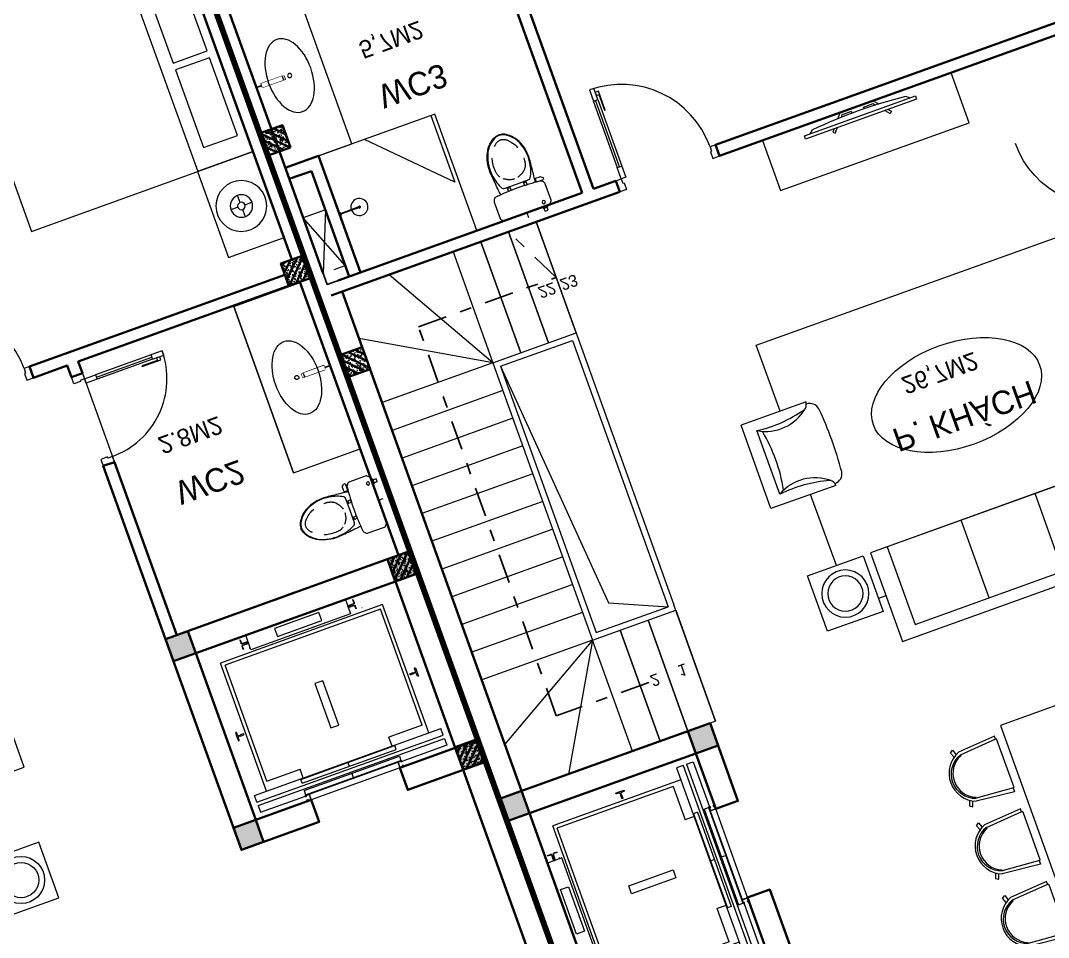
# Model space of a CAD drawing. Header units: metres. Extents: x 568336 to 569219, y 2065964 to 2066430.
# Drawn here: x 568596.49 to 568605.21, y 2066312.21 to 2066319.98 of the extents above; entities that cross this region are included whole.
import ezdxf

# ---------------------------------------------------------------- set-up
doc = ezdxf.new("R2010")
doc.units = ezdxf.units.M
for name, pattern in [('$AUDIT_BAD_LTYPE2', [0]), ('DASHDOT2', [0.5, 0.25, -0.125, 0, -0.125]), ('HIDDEN', [0.375, 0.25, -0.125]), ('xref-thap C (mb tang 32-2)$0$HIDDEN', [0.375, 0.25, -0.125])]:
    doc.linetypes.add(name, pattern=pattern)
doc.layers.get('0').update_dxf_attribs({"linetype": 'CONTINUOUS'})
doc.layers.get('DEFPOINTS').update_dxf_attribs({"linetype": 'CONTINUOUS'})
for name, color, linetype, lineweight in [('-CONCRETE', 1, 'CONTINUOUS', 35), ('-DIM', 9, 'CONTINUOUS', 13), ('-DOOR', 137, 'CONTINUOUS', 9), ('-FURNITURE', 46, 'CONTINUOUS', 9), ('-HATCH', 8, 'CONTINUOUS', 5), ('-HIDE', 3, 'HIDDEN', 13), ('-LINE1', 7, 'CONTINUOUS', 18), ('-LINE2', 252, 'CONTINUOUS', 9), ('-STEEL1', 1, 'CONTINUOUS', 35), ('-TEXT', 7, 'CONTINUOUS', 15), ('-WALL', 4, 'CONTINUOUS', 35), ('TEXT25', 2, 'CONTINUOUS', 13)]:
    doc.layers.add(name, color=color, linetype=linetype, lineweight=lineweight)
for name, color, linetype in [('1-NETMANH', 8, 'CONTINUOUS'), ('LoLK', 6, 'CONTINUOUS'), ('TIMDUONG', 1, 'CONTINUOUS')]:
    doc.layers.add(name, color=color, linetype=linetype)
doc.styles.add('SVN_AVO_thuong', font='')
doc.styles.add('T1', font='', dxfattribs={"height": 200})
doc.styles.add('vnavanth', font='', dxfattribs={"width": 0.8})
doc.styles.get('SVN_AVO_thuong').set_extended_font_data('SVN-Avo')
doc.styles.get('T1').set_extended_font_data('VNgeometric Light')
doc.styles.get('vnavanth').set_extended_font_data('.VnAvantH')

# ---------------------------------------------------------------- blocks, each defined once
blk = doc.blocks.new('Sink_Cicle')
blk.add_lwpolyline([(17.49999987077899, -50.00226151314564), (-17.49999987077899, -49.99773848685436), (-17.51615354442038, -252.2967581441626), (17.48384613892995, -252.3012811850058)], close=True)
blk.add_circle((0, -300), 17.5)
at = {"layer": 'DEFPOINTS'}
blk.add_line((0, -100), (0, 0), dxfattribs=at)
blk.add_wipeout([(17.499999870775355, -50.00226151314928), (-17.49999987078263, -49.99773848685436), (-17.516153544427652, -252.29675814416623), (17.48384613892631, -252.3012811850058)])
at = {"layer": '-FURNITURE', "linetype": 'Continuous'}
blk.add_ellipse((0, -300), major_axis=(-325, 0), ratio=0.5846153846153846, dxfattribs=at)
blk.add_line((-17.51421511289664, -237.2967582757119), (17.48578462866135, -237.3012813020032))
blk = doc.blocks.new('1800X2000')
at = {"layer": '-FURNITURE'}
blk.add_line((325497.3064970744, 17765.29446492715), (325497.3064973904, 19565.2944651944), dxfattribs=at)
for points in [[(323997.3057774993, 19565.2944651944), (325997.3064971831, 19565.2944651944), (325997.3064971831, 17765.29446484288), (323997.3057774993, 17765.29446484288)], [(325612.9490047574, 19390.79434491032), (325919.0064973457, 19390.79434491032), (325919.0064973457, 18691.29434485664), (325612.9490047574, 18691.29434485664)], [(325612.9490046239, 18629.79434491026), (325919.0064972151, 18629.79434491026), (325919.0064972151, 17946.79434485664), (325612.9490046239, 17946.79434485664)]]:
    blk.add_lwpolyline(points, close=True, dxfattribs=at)
blk = doc.blocks.new('*U152')
at = {"linetype": '$AUDIT_BAD_LTYPE2'}
for p, q in [((70, 100), (70, 699.9999999999982)), ((90, 699.9999999999982), (90, 100))]:
    blk.add_line(p, q, dxfattribs=at)
for points in [[(50, 699.9999999999982), (90, 699.9999999999982), (90, 799.9999999999982), (50, 799.9999999999982), (50, 699.9999999999982)], [(50, 702.9059272893337), (50, 100)], [(50, 100), (90, 100), (90, 0), (50, 0), (50, 100)]]:
    blk.add_lwpolyline(points)
for points in [[(118.2698876160139, 594.5156181119073), (118.2698876160139, 764.1349438079906), (90, 764.1349438079906), (90, 735.8650561920058), (112.6159100928053, 735.8650561920058), (112.6159100928053, 594.5156181119073)], [(0, 0), (50, 0), (50, -40), (60, -40), (60, -99.99999999999272), (0, -99.99999999999272)], [(899.9999999999982, 1.3252863207713e-28), (849.9999999999982, 1.3252863207713e-28), (849.9999999999982, -40.00000000000001), (839.9999999999982, -40.00000000000001), (839.9999999999982, -99.99999999999272), (899.9999999999982, -99.99999999999272)]]:
    blk.add_lwpolyline(points, close=True)
at = {"linetype": '$AUDIT_BAD_LTYPE2', "ltscale": 0.3}
blk.add_arc((50, 0), 799.9999999999982, 0, 90, dxfattribs=at)
blk = doc.blocks.new('ghe11asdsdsdsd')
at = {"layer": '-FURNITURE', "ltscale": 5}
for p, q in [((-454.1512245237245, 641.9073886275291), (-454.093361600535, -60.42008052262099)), ((446.9845405295782, 642.5119281820953), (445.2090906954836, -59.49456913078757)), ((339.4434767446655, 74.7769195077999), (-347.9447826922697, 73.86721415390639)), ((445.2090906954836, -59.49456913078757), (-454.093361600535, -60.42008052262099))]:
    blk.add_line(p, q, dxfattribs=at)
for centre, radius, start, end in [((-329.6609394550032, 640.4347183164282), 102.5030657496747, 97.790878171796, 180.4720192216976), ((13.76703277978231, -3057.035900902003), 3815.794779152998, 85.15051378916075, 95.37323135559144), ((322.4963123202615, 643.5363927781655), 102.5030657496747, 359.5521671507362, 82.23330821456577), ((-556.8192392717756, 172.0380743239075), 480.9551723817158, 73.62802494144414, 77.67439557183955), ((-435.3449582978792, 585.5188594441861), 49.99999999999999, 17.29045382422632, 73.62802494144414), ((428.017340289487, 586.1773279104382), 49.99999999999999, 106.2083736517696, 162.5459446768903), ((548.310481298744, 172.35137315467), 480.9551723817158, 102.1620030057203, 106.2083736517696), ((-752.7215750947944, 311.3200961878028), 469.2846926992153, 329.6029749418909, 39.82713105222346), ((-1717.077797784907, 235.4868877488407), 1378.639231958857, 353.2676599931669, 15.34770349738529), ((744.7327549548354, 311.2790322922665), 469.2468948897888, 140.0381535895592, 210.2652298418676), ((1708.833027020766, 233.2264510887835), 1378.526022415482, 164.5192846221356, 186.6002375866197), ((-1.445652381749824, -1576.057105405802), 1730.279692069412, 79.6029490361376, 100.5814174655623)]:
    blk.add_arc(centre, radius, start, end, dxfattribs=at)
blk = doc.blocks.new('GHE600')
at = {"layer": '-FURNITURE'}
for p, q in [((269949.5421851056, 8709.741290517763), (270649.5421851056, 8709.74129051782)), ((269949.5421851289, 8043.074623851076), (270649.5421851289, 8043.074623851135))]:
    blk.add_line(p, q, dxfattribs=at)
for points in [[(270145.5337149384, 9594.84705863762), (270145.5337150262, 10094.84705863762), (270645.5337150262, 10094.84705854984), (270645.5337149384, 9594.847058549843)], [(269849.5421851288, 9526.40795718442), (270649.5421851288, 9526.407957184478), (270649.5421851639, 7226.407957184478), (269849.5421851639, 7226.40795718442)], [(269949.5421851288, 9376.40795718442), (270649.5421851288, 9376.407957184478), (270649.5421851639, 7376.407957184478), (269949.5421851639, 7376.40795718442)], [(270145.5337145109, 7157.96885590817), (270145.5337144231, 6657.96885590817), (270645.5337144231, 6657.968855820392), (270645.5337145109, 7157.968855820392)]]:
    blk.add_lwpolyline(points, close=True, dxfattribs=at)
at = {"layer": '-FURNITURE', "elevation": -1.348764000838661e-08}
for points in [[(271286.9253059005, 9830.321753277356), (270645.53371498, 9832.18215255058)], [(272037.8126997925, 6909.345592938189), (272633.6221192031, 6907.537773812626), (272633.6585346201, 9823.095600669185), (272037.874818299, 9826.334833337169)], [(270262.0588059474, 9594.847058617102), (270262.0583521723, 9526.40795718442)], [(270262.0260181179, 7226.40795718439), (270262.0255643428, 7157.968855887651)], [(270645.5337144685, 6916.624135324557), (271286.6504318018, 6913.272511655086)]]:
    blk.add_lwpolyline(points, dxfattribs=at)
at = {"layer": '-FURNITURE'}
for centre, radius in [((270395.5337149822, 9844.847058593674), 200), ((270395.5337149822, 9844.847058593674), 150), ((270395.5337144671, 6907.968855864223), 200), ((270395.5337144671, 6907.968855864223), 150)]:
    blk.add_circle(centre, radius, dxfattribs=at)
at = {"layer": '-FURNITURE', "extrusion": (0, 0, -1)}
blk.add_ellipse((271661.9002663364, 8365.294462872116), major_axis=(3.669220623812561e-13, 749.5763598198391), ratio=0.5899940615450746, dxfattribs=at)
at = {"layer": '-FURNITURE', "zscale": 0.83397927038413}
for p, xscale, yscale, rotation in [((271659.4476334748, 10145.29901697894, -5.948631914765009e-09), 0.83397927038413, 0.83397927038413, 179.9447021404027), ((271659.4476334748, 6607.516897389956, -5.948631914765009e-09), -0.8339792703841301, 0.8339792703841301, 0.05529785959737722)]:
    blk.add_blockref('ghe11asdsdsdsd', p, dxfattribs=dict(at, xscale=xscale, yscale=yscale, rotation=rotation))
blk = doc.blocks.new('X-5M-DH-2-CORE$0$A$C75E80C28')
at = {"layer": '-LINE2', "linetype": 'Continuous', "ltscale": 2}
for p, q in [((-510.0000099998433, -21.5000000000291), (-510.0000099998579, -50.60000000000582)), ((-506.8000099998899, -21.5000000000291), (-510.0000099998433, -21.5000000000291)), ((-510.0000099998579, -108.5000000000291), (-510.0000099998433, -79.39999999999418)), ((-506.8000099998899, -21.5000000000291), (-506.8000099999044, -50.60000000000582)), ((-506.8000099999044, -108.5000000000291), (-506.8000099998899, -79.39999999999418)), ((-456.2000100000296, -56.79999999998836), (-500.6000099999364, -56.80000000001746)), ((-456.2000100000441, -60), (-500.600009999951, -60.0000000000291)), ((-456.2000100000296, -70), (-500.6000099999364, -70.0000000000291)), ((-456.2000100000296, -73.19999999995343), (-500.6000099999364, -73.19999999998254)), ((-453.2000100000441, -63), (-453.2000100000296, -67)), ((-450.0000099998579, -63), (-450.0000099998433, -67)), ((450.0000100000616, -63), (450.0000100000761, -67)), ((453.200010000015, -63), (453.2000100000296, -67)), ((456.2000100000296, -56.79999999998836), (500.6000100000529, -56.79999999998836)), ((456.200010000015, -60), (500.6000100000383, -60)), ((456.2000100000296, -70), (500.6000100000529, -70)), ((456.2000100000296, -73.19999999995343), (500.6000100000529, -73.19999999995343)), ((506.8000100001227, -21.5), (510.0000100000761, -21.5)), ((506.8000100001227, -21.5), (506.8000100001082, -50.59999999997672)), ((506.8000100001227, -108.5), (506.8000100001227, -79.39999999996508)), ((510.0000100000761, -21.5), (510.0000100000616, -50.59999999997672)), ((510.0000100000761, -108.5), (510.0000100000761, -79.39999999996508)), ((-731.0000002632733, -148.9999999649008), (730.9999997367267, -148.9999999649299)), ((-731.0000002698944, -1304.999999934109), (-731.0000002632733, -148.9999999649008)), ((-556.8000102631631, -112.4999999912397), (-560.0000102631166, -112.4999999912397)), ((456.800009736864, -112.4999999912397), (460.0000097368174, -112.4999999912397)), ((730.9999997301056, -1304.999999934109), (730.9999997367267, -148.9999999649299)), ((-700.0000002632733, -178.9999999649008), (699.9999997367267, -178.9999999649299)), ((-700.0000002699089, -1224.999999934109), (-700.0000002632733, -178.9999999649008)), ((699.9999997300911, -1224.999999934109), (699.9999997367267, -178.9999999649299)), ((839.9999997301056, -1304.999999934109), (-840.0000002698944, -1304.999999934109)), ((-840.0000002698944, -1364.999999934109), (-840.0000002698944, -1304.999999934109)), ((-700.0000002699089, -1224.999999934109), (-400.0000002699089, -1224.999999934138)), ((-400.0000002698944, -1304.999999934138), (-400.0000002699089, -1224.999999934138)), ((699.9999997300911, -1224.999999934109), (399.9999997300911, -1224.999999934109)), ((399.9999997301056, -1304.999999934109), (399.9999997300911, -1224.999999934109)), ((839.9999997301056, -1364.999999934109), (839.9999997301056, -1304.999999934109)), ((839.9999997301056, -1364.999999934109), (-840.0000002698944, -1364.999999934109)), ((839.9999997301056, -1394.999999934109), (-840.0000002698944, -1394.999999934109)), ((-840.0000002698944, -1394.999999934109), (-840.0000002698944, -1454.999999934109)), ((424.9999997301056, -1308.999999934109), (-425.0000002698944, -1308.999999934109)), ((-425.0000002699089, -1342.999999934109), (-425.0000002698944, -1308.999999934109)), ((424.9999997300911, -1342.999999934109), (-425.0000002699089, -1342.999999934109)), ((-2.6989437174052e-07, -1308.999999934109), (-2.699089236557484e-07, -1342.999999934109)), ((424.9999997300911, -1342.999999934109), (424.9999997301056, -1308.999999934109)), ((839.9999997301056, -1394.999999934109), (839.9999997301056, -1454.999999934109)), ((-840.0000002698944, -1454.999999934109), (-435.0000002698944, -1454.999999934109)), ((-435.0000002698944, -1449.999999934109), (-435.0000002699089, -1459.999999934109)), ((-435.0000002698944, -1449.999999934109), (-400.0000002698944, -1449.999999934138)), ((-435.0000002699089, -1459.999999934109), (-425.0000002699089, -1459.999999934109)), ((-433.4000002698012, -1451.599999934086), (-433.4000002698012, -1458.399999934074)), ((-433.4000002698012, -1451.599999934086), (-401.6000002697547, -1451.599999934086)), ((-433.4000002698012, -1458.399999934074), (-425.0000002698944, -1458.399999934074)), ((429.9999997300911, -1405.999999934138), (-430.0000002699089, -1405.999999934109)), ((-430.0000002699089, -1405.999999934109), (-430.0000002698944, -1445.999999934109)), ((429.9999997301056, -1445.999999934138), (-430.0000002698944, -1445.999999934109)), ((-425.0000002698944, -1458.399999934074), (-425.0000002699089, -1459.999999934109)), ((-401.6000002697547, -1451.599999934086), (-401.6000002697256, -1498.399999934074)), ((399.9999997301056, -1449.999999934109), (-400.0000002698944, -1449.999999934138)), ((-400.0000002698944, -1449.999999934138), (-400.0000002698653, -1499.999999934138)), ((-2.699089236557484e-07, -1405.999999934109), (-2.6989437174052e-07, -1445.999999934109)), ((399.9999997301056, -1449.999999934109), (399.9999997301347, -1499.999999934109)), ((434.9999997301056, -1449.999999934109), (399.9999997301056, -1449.999999934109)), ((401.5999997301988, -1451.599999934086), (401.5999997302279, -1498.399999934074)), ((433.3999997302453, -1451.599999934086), (401.5999997301988, -1451.599999934086)), ((433.3999997302453, -1458.399999934074), (424.9999997301056, -1458.399999934074)), ((424.9999997301056, -1458.399999934074), (424.9999997301056, -1459.999999934109)), ((434.9999997301056, -1459.999999934109), (424.9999997301056, -1459.999999934109)), ((429.9999997300911, -1405.999999934138), (429.9999997301056, -1445.999999934138)), ((433.3999997302453, -1451.599999934086), (433.3999997302453, -1458.399999934074)), ((434.9999997301056, -1449.999999934109), (434.9999997301056, -1459.999999934109)), ((839.9999997301056, -1454.999999934109), (434.9999997301056, -1454.999999934109)), ((-435.0000002698653, -1489.999999934109), (-435.0000002698653, -1499.999999934109)), ((-435.0000002698653, -1489.999999934109), (-425.0000002698653, -1489.999999934109)), ((-435.0000002698653, -1499.999999934109), (-400.0000002698653, -1499.999999934138)), ((-433.4000002697721, -1491.599999934086), (-433.4000002697721, -1498.399999934074)), ((-433.4000002697721, -1491.599999934086), (-425.0000002698653, -1491.599999934086)), ((-433.4000002697721, -1498.399999934074), (-401.6000002697256, -1498.399999934074)), ((-425.0000002698653, -1489.999999934109), (-425.0000002698653, -1491.599999934086)), ((434.9999997301347, -1499.999999934109), (399.9999997301347, -1499.999999934109)), ((433.3999997302744, -1498.399999934074), (401.5999997302279, -1498.399999934074)), ((424.9999997301347, -1489.999999934109), (424.9999997301347, -1491.599999934086)), ((434.9999997301347, -1489.999999934109), (424.9999997301347, -1489.999999934109)), ((433.3999997302744, -1491.599999934086), (424.9999997301347, -1491.599999934086)), ((433.3999997302744, -1491.599999934086), (433.3999997302744, -1498.399999934074)), ((434.9999997301347, -1489.999999934109), (434.9999997301347, -1499.999999934109))]:
    blk.add_line(p, q, dxfattribs=at)
for points in [[(-450.0000000000146, 0), (-450, -130), (450, -130), (449.9999999999854, 0)], [(-200, -29), (200.0000000001164, -29), (200.0000000001164, -101), (-200, -101)], [(-36.0000002632587, -583.9999999649008), (35.9999997367413, -583.9999999649008), (35.99999973675585, -983.9999999649008), (-36.00000026324415, -983.9999999649008)]]:
    blk.add_lwpolyline(points, close=True, dxfattribs=at)
for points in [[(-780.0000002632587, -788.9999999649008), (-751.0000002632587, -788.9999999649299, 0.414213562373095), (-750.0000002632733, -787.9999999649008), (-750.0000002632587, -783.9999999649008), (-750.0000002632587, -779.9999999649008, 0.414213562373095), (-751.0000002632733, -778.9999999649299), (-780.0000002632733, -778.9999999649881, -0.2569775838576673), (-784.1207396915852, -781.9399999648449), (-797.9000002631656, -781.939999964874, -0.414213562373095), (-800.9000002631656, -778.939999964874), (-804.0000002632587, -749.4999999649008, 0.414213562373095), (-807.0000002632587, -746.4999999649008), (-812.0000002632587, -746.4999999649008), (-812.0000002632587, -783.9999999649008), (-812.0000002632587, -821.4999999649008), (-807.0000002632587, -821.4999999649008, 0.414213562373095), (-804.0000002632587, -818.4999999649008), (-800.9000002631656, -789.0599999648693, -0.414213562373095), (-797.9000002631656, -786.0599999648693), (-784.1207396915852, -786.0599999648402, -0.2569775838576673), (-780.0000002632587, -788.9999999647553)], [(779.9999997367413, -788.9999999649299), (750.9999997367413, -788.9999999649008, -0.414213562373095), (749.9999997367267, -787.9999999649299), (749.9999997367413, -783.9999999649299), (749.9999997367413, -779.9999999649299, -0.414213562373095), (750.9999997367267, -778.9999999649008), (779.9999997368432, -778.9999999650172, 0.2569775838576673), (784.1207391653006, -781.939999964874), (797.899999736881, -781.9399999648449, 0.414213562373095), (800.899999736881, -778.9399999648449), (803.9999997367413, -749.4999999649008, -0.414213562373095), (806.9999997367413, -746.4999999649008), (811.9999997367413, -746.4999999649008), (811.9999997367413, -783.9999999649008), (811.9999997367413, -821.4999999649008), (806.9999997367413, -821.4999999649008, -0.414213562373095), (803.9999997367413, -818.4999999649008), (800.899999736881, -789.0599999648402, 0.414213562373095), (797.899999736881, -786.0599999648402), (784.1207391653006, -786.0599999648693, 0.2569775838576672), (779.9999997368577, -788.9999999647844)]]:
    blk.add_lwpolyline(points, format="xyb", dxfattribs=at)
for centre, radius, start, end in [((-500.600009999951, -50.60000000000582), 9.400000000001475, 180, 270), ((-500.6000099999364, -79.39999999999418), 9.399999999997844, 90, 180), ((-500.600009999951, -50.60000000000582), 6.200000000004374, 180, 270), ((-500.6000099999364, -79.39999999999418), 6.19999999999734, 90, 180), ((-456.2000100000441, -63), 6.19999999999713, 0, 90), ((-456.2000100000441, -63), 3.000000000000045, 0, 90), ((-456.2000100000296, -67), 6.20000000000076, 270, 0), ((-456.2000100000296, -67), 2.999999999999834, 270, 0), ((456.200010000015, -63), 6.19999999999713, 90, 180), ((456.2000100000296, -67), 6.20000000000076, 180, 270), ((456.200010000015, -63), 3.000000000000045, 90, 180), ((456.2000100000296, -67), 2.999999999999834, 180, 270), ((500.6000100000383, -50.59999999997672), 6.200000000004374, 270, 0), ((500.6000100000383, -50.59999999997672), 9.400000000001475, 270, 0), ((500.6000100000529, -79.39999999996508), 9.399999999997844, 0, 90), ((500.6000100000529, -79.39999999996508), 6.19999999999734, 0, 90)]:
    blk.add_arc(centre, radius, start, end, dxfattribs=at)
blk = doc.blocks.new('A$C5C575821')
at = {"layer": '-CONCRETE'}
h = blk.add_hatch(color=256, dxfattribs=at)
h.dxf.hatch_style = 1
h.paths.add_polyline_path([(-0.00237559899687767, 200.0000000000146), (-0.00237559899687767, 1.455191522836685e-11), (199.9976244010031, 1.455191522836685e-11), (199.9976244010031, 200.0000000000146)])
blk.add_lwpolyline([(-0.00237559899687767, 1.455191522836685e-11), (199.9976244010031, 1.455191522836685e-11), (199.9976244010031, 200.0000000000146), (-0.00237559899687767, 200.0000000000146)], close=True, dxfattribs=at)
blk = doc.blocks.new('A$C3F71457E')
at = {"layer": '-CONCRETE'}
blk.add_lwpolyline([(-8.760252967476845e-09, -100.0000002632005), (0, 400), (-1500, 400.0000000000582), (-1500.00000001755, -1399.999999999942), (-1.754960976541042e-08, -1400), (-7.895869202911854e-08, -900.0000002632005), (199.9999999912397, -900.0000002982852), (199.9999999824504, -1600), (-1700.00000001755, -1600), (-1700, 600), (200, 600), (199.9999999912397, -100.0000002982852), (6.140908226370811e-08, -100.0000002632005)], dxfattribs=at)
at = {"layer": '-LINE1'}
blk.add_line((-7.895869202911854e-08, -900.0000002632005), (-8.760252967476845e-09, -100.0000002632005), dxfattribs=at)
at = {"layer": '-WALL'}
for p in [(-1699.997624401003, 399.9999999999854), (0.00237559899687767, 399.9999999999854), (-1699.997624401081, -1599.999999999959), (0.002375601565972829, -1600.000000021305)]:
    blk.add_blockref('A$C5C575821', p, dxfattribs=at)
at = {"color": 2, "rotation": 90}
blk.add_blockref('X-5M-DH-2-CORE$0$A$C75E80C28', (-1500.00000000876, -499.9999999999418), dxfattribs=at)
blk = doc.blocks.new('A$C18091ED7')
for p, q in [((9.957147995010018e-09, -42.13376978135784), (0, -3.786117304116488e-07)), ((146.1412317672475, -26.59467297248193), (179.181621938591, -26.59467296488583)), ((146.1412317672475, -26.59467297248193), (146.1412317680188, -30.17859706786112)), ((146.1412317680188, -30.17859706786112), (165.7503655985456, -30.17859706340823)), ((153.0594147269658, -36.79204952501459), (146.1412317680188, -30.17859706786112)), ((152.3191092506386, -2.717133611440659e-07), (152.3191092568413, -26.59467297093943)), ((152.3191092506386, -2.717133611440659e-07), (179.1816219322718, -2.654269337654114e-07)), ((153.0594147269658, -36.79204952501459), (165.7503656001572, -36.79204952192958)), ((153.0594147275151, -39.73033438943094), (153.0594147269658, -36.79204952501459)), ((153.0594147275151, -39.73033438943094), (178.4413164740145, -39.73033438349376)), ((153.0594147275151, -39.73033438943094), (178.4413164740145, -39.73033438349376)), ((153.0594147275151, -39.73033438943094), (153.0594147281554, -42.13376974494895)), ((185.3594994290725, -30.17859705851879), (165.7503655985456, -30.17859706340823)), ((178.4413164733487, -36.79204951884458), (165.7503656001572, -36.79204952192958)), ((185.3594994290725, -30.17859705851879), (178.4413164733487, -36.79204951884458)), ((178.4413164733487, -36.79204951884458), (178.4413164740145, -39.73033438349376)), ((178.4413164740145, -39.73033438349376), (178.4413164746547, -42.1337697392446)), ((179.1816219322718, -2.654269337654114e-07), (179.181621938591, -26.59467296488583)), ((179.181621938591, -26.59467296488583), (185.3594994283012, -26.59467296337243)), ((185.3594994283012, -26.59467296337243), (185.3594994290725, -30.17859705851879)), ((167.8691141396885, -259.5142789271486), (228.0810223811895, -259.5142789128586)), ((-83.25994817525861, -267.3592828898691), (-83.259948167517, -299.9634285944048)), ((-83.25994817257379, -278.4883151478134), (-83.25994817046012, -287.6388527823146)), ((-60.91100930959874, -290.0299398849311), (-83.25994816994717, -290.0299398901407)), ((-62.88950393904452, -265.3807882612164), (-81.28145355204106, -265.3807882657275)), ((-60.91100931491019, -267.3592828844266), (-60.91100930728498, -299.9634285889624)), ((60.9110093945892, -267.3592828557594), (60.9110094022144, -299.9634285600623)), ((60.91100939990065, -290.029939856031), (83.25994826024908, -290.0299398510542)), ((62.88950401780676, -265.3807882316178), (81.2814536308033, -265.3807882273395)), ((83.25994825493763, -267.3592828505498), (83.25994826256283, -299.9634285550856)), ((83.25994825750604, -278.488315108727), (83.2599482596197, -287.6388527429954)), ((165.3959958605519, -261.9873972070927), (165.3959958671003, -289.7349902229907)), ((167.8691141472664, -292.2081085020036), (206.7175896017579, -292.2081084926904)), ((230.5541406641933, -274.3229751045001), (230.5541406613593, -261.9873971916386))]:
    blk.add_line(p, q)
for points in [[(230.0000000517721, -218.5046414944518, -0.1374073801801567), (225.4781190853137, -234.6482587013161), (221.7949787454636, -240.7070387715066, -0.2360805181595358), (198.2560902649639, -255.4947853636986, -0.0519608230665726), (-198.2560901437319, -255.4947854572965, -0.236080518165078), (-221.7949786317113, -240.7070388760185), (-225.4781189743626, -234.6482588077488, -0.1374073801809237), (-229.9999999484608, -218.5046416030382), (-229.9999999831671, -71.98694829508895, -0.1989123673786679), (-226.3782021181105, -63.2431547633314), (-208.8906150607545, -45.75556769772083, -0.1989123673792025), (-200.1468215308087, -42.13376982865157), (9.971699910238385e-09, -42.13376978135784), (200.1468215506357, -42.13376973403501, -0.1989123673792025), (208.8906150822841, -45.75556759897154), (226.3782021480001, -63.24315465634572, -0.1989123673791691), (230.0000000170658, -71.98694818626973)], [(144.14367173758, -618.9627606730501, -0.2124047892419209), (26.30999211127346, -734.491494372196, -0.0276853236339062), (-0.5628229983012716, -738.609219571983, -0.0222792448073508), (-26.30999181118386, -734.4914943844487, -0.2124047892421136), (-144.1436714920528, -618.9627607410075, -0.1427957259999892), (-167.2376623962118, -428.0139674870588, -0.0930051380368448), (-127.9331820271946, -309.1271633332653, -0.2564387014614383), (-111.240849547703, -299.9634286007786), (4.746470949612558e-08, -299.9634285748762), (111.2408496426324, -299.9634285482753, -0.2564387014619951), (127.933182126606, -309.1271632729331, -0.0930051380368741), (167.2376625517572, -428.0139674081001, -0.1427957260000456)]]:
    blk.add_lwpolyline(points, format="xyb", close=True)
at = {"linetype": 'xref-thap C (mb tang 32-2)$0$HIDDEN', "ltscale": 100}
blk.add_lwpolyline([(61.00044987679576, -669.0176259216969, -0.1990312026443698), (1.417429302819073e-07, -698.769823720475, -0.1990312026443799), (-61.00044960746891, -669.0176259504806, -0.2189240232571595), (-131.9321382956405, -478.313622940972, -0.1537914605682739), (-112.4681372026971, -403.989815428853, -0.2367011859554165), (5.876427167095244e-08, -347.5870280214876, -0.2367011859554843), (112.4681373467611, -403.9898153757968, -0.1537914605681893), (131.9321384748619, -478.313622878748, -0.2189240232571754)], format="xyb", close=True, dxfattribs=at)
blk.add_circle((165.7503656100234, -78.39166221523192), 13.90362011701458)
for centre, radius, start, end in [((167.8691141402633, -261.9873972065106), 2.473118279571131, 90.00000001354867, 180.0000000133402), ((-81.28145355158267, -267.3592828894034), 1.978494623656905, 90.00000001354867, 180.0000000133402), ((-62.88950393858613, -267.3592828848923), 1.978494623656905, 1.334021322268115e-08, 90.00000001354867), ((62.88950401826514, -267.3592828552937), 1.978494623656905, 90.00000001354867, 180.0000000133402), ((81.28145363126168, -267.3592828510155), 1.978494623656905, 1.334021322268115e-08, 90.00000001354867), ((167.8691141466952, -289.7349902224087), 2.473118279571131, 180.0000000133402, 270.0000000135486), ((206.717589598069, -276.6690117186226), 15.53909677420133, 270.0000000135486, 306.4658507565522), ((168.3527972659103, -224.7572911087773), 80.08895368617857, 306.4658507565522, 320.3122930343796), ((228.0810223845983, -274.3229751050822), 2.473118279571131, 320.3122930343796, 1.334021322268115e-08)]:
    blk.add_arc(centre, radius, start, end)
for points, knots in [([(-155.6468228230951, -259.4535552573798), (-156.6353001506941, -267.2522313103836), (-164.2940232875517, -328.394745314552), (-169.1545302536251, -385.0939582949213), (-183.68571763406, -527.7705276800843), (-135.602968026873, -679.1126648240606), (-50.29344375100118, -735.2493608418445), (-19.70048385594782, -741.0901266933652), (1.531116140540689e-07, -743.6724421556864)], [130.6139379315478, 130.6139379315478, 130.6139379315478, 130.6139379315478, 152.8521090939923, 311.1293507817257, 417.703951170228, 561.3833927516608, 697.6926317810714, 710.812262267882, 710.812262267882, 710.812262267882, 710.812262267882]), ([(155.6468228994709, -259.4535551877343), (156.6353002305841, -267.2522312389628), (164.2940233960289, -328.3947452375724), (169.1545303888706, -385.0939582149149), (183.6857178367027, -527.7705275934422), (135.6029683008201, -679.1126647599449), (50.29344405157826, -735.2493608178338), (19.70048415924612, -741.0901266841101), (1.530679583083838e-07, -743.6724421554536)], [130.613937934949, 130.613937934949, 130.613937934949, 130.613937934949, 152.8521090939923, 311.1293507817257, 417.703951170228, 561.3833927516608, 697.6926317810714, 710.812262267882, 710.812262267882, 710.812262267882, 710.812262267882])]:
    blk.add_open_spline(points, degree=3, knots=knots)
blk = doc.blocks.new('*U18')
at = {"linetype": '$AUDIT_BAD_LTYPE2'}
for p, q in [((70, 100), (69.99999999999999, 599.9999999999982)), ((89.99999999999999, 599.9999999999982), (90, 100))]:
    blk.add_line(p, q, dxfattribs=at)
for points in [[(49.99999999999999, 599.9999999999982), (89.99999999999999, 599.9999999999982), (89.99999999999999, 699.9999999999982), (49.99999999999999, 699.9999999999982), (49.99999999999999, 599.9999999999982)], [(49.99999999999999, 602.9059272893337), (50, 100)], [(50, 100), (90, 100), (90, 0), (50, 0), (50, 100)]]:
    blk.add_lwpolyline(points)
for points in [[(118.2698876160139, 494.5156181119073), (118.2698876160139, 664.1349438079906), (89.99999999999999, 664.1349438079906), (89.99999999999999, 635.8650561920058), (112.6159100928053, 635.8650561920058), (112.6159100928053, 494.5156181119073)], [(0, 0), (50, 0), (50, -40), (60, -40), (60, -100.0001724930698), (0, -100.0001724930698)], [(799.9999999999982, 7.105427357601134e-15), (749.9999999999982, 7.105427357601134e-15), (749.9999999999982, -40), (739.9999999999982, -40), (739.9999999999982, -100.0001724930698), (799.9999999999982, -100.0001724930698)]]:
    blk.add_lwpolyline(points, close=True)
at = {"linetype": '$AUDIT_BAD_LTYPE2', "ltscale": 0.3}
blk.add_arc((50, 0), 699.9999999999982, 0, 90, dxfattribs=at)
blk = doc.blocks.new('12PLMP12')
at = {"color": 0, "linetype": 'ByBlock'}
for p, q in [((0, 1.25), (0, 3.75)), ((-1.25, 0), (-3.75, 0)), ((1.25, 0), (3.75, 0)), ((0, -1.25), (0, -3.75))]:
    blk.add_line(p, q, dxfattribs=at)
for radius in [8.5, 3.75, 1.25]:
    blk.add_circle((0, 0), radius, dxfattribs=at)
blk = doc.blocks.new('18x35')
at = {"layer": '-HATCH'}
h = blk.add_hatch(dxfattribs=at)
h.set_pattern_fill('CHAU-01', color=256, scale=10, angle=-1.272221872585407e-14, pattern_type=2)
h.set_pattern_definition([(49.99999999999999, (0, 0), (71.72601826007535, -6.275213498259527), [7.5, -82.5]), (355, (0, 0), (-13.87513336129999, 75.21921337000119), [6, -66]), (100.4514, (5.977167999997619, -0.5229339999999638), (57.85093817140217, 68.94395420609534), [6.374019000000001, -70.1142112]), (46.18419999999998, (0, 20), (106.7241048625644, -16.55190143290183), [11.25, -123.75]), (96.63559999999998, (8.89367449999554, 18.62066930000003), (93.46627055487036, 97.41178709004416), [9.561028799999994, -105.1713]), (351.1842, (0, 20), (93.46619451336275, 97.41186009253245), [9, -99]), (20.99999999999998, (10, 15), (59.69070521184616, -40.2618890665339), [7.5, -82.5]), (326.0000000000001, (10, 15), (24.33153319215819, 72.5150045046853), [6, -66]), (71.45139999999999, (14.97422329999972, 11.64483940000002), (84.022262858149, 32.25304967099522), [6.374019000000001, -70.1142112]), (37.49999999999998, (0, 0), (1.215985531729074, 33.28938538313115), [0, -65.19999999999999, 0, -67, 0, -66.25]), (7.499999999999987, (0, 0), (26.30695374421487, 39.44117118823602), [0, -38.2, 0, -63.7, 0, -25.25]), (327.5, (-22.30000000000291, 0), (53.3822436172409, -2.255487173437988), [0, -25, 0, -78, 0, -103.5]), (317.5, (-32.30000000000291, 0), (58.31861693423862, 10.01049823323176), [0, -32.5, 0, -51.8, 0, -73.5]), (44.99999999999999, (0, 0), (-30.05203820042826, 30.05203820042828), []), (44.99999999999999, (0, 12.25), (-30.05203820042826, 30.05203820042828), [])])
h.paths.add_polyline_path([(96508.03118051568, 47993.04977023201), (96508.03118051568, 47793.04977023201), (96708.03118051568, 47793.04977023201), (96708.03118051568, 47993.04977023201)])
at = {"layer": '-STEEL1'}
blk.add_lwpolyline([(96508.03118051568, 47793.04977023201), (96708.03118051568, 47793.04977023201), (96708.03118051568, 47993.04977023201), (96508.03118051568, 47993.04977023201)], close=True, dxfattribs=at)
blk = doc.blocks.new('M2-T2.3')
at = {"layer": '-FURNITURE'}
blk.add_lwpolyline([(568615.5642778234, 2066325.059836541), (568616.0345296593, 2066325.229733544), (568616.2979257256, 2066324.500688995), (568615.8276738897, 2066324.330791993)], close=True, dxfattribs=at)
at = {"layer": '-HATCH'}
blk.add_line((568617.8796510656, 2066324.535608749), (568618.1514852162, 2066323.783208728), dxfattribs=at)
at = {"layer": '-WALL'}
for p, q in [((568617.6960013739, 2066321.959510866), (568617.8593199042, 2066322.018516119)), ((568617.841017047, 2066322.011903491), (568617.6960013739, 2066321.959510866)), ((568617.3524426015, 2066319.815185396), (568617.4469007147, 2066319.84931211)), ((568617.5409507469, 2066319.88329139), (568619.4896598918, 2066314.489529062)), ((568619.369139385, 2066314.233333509), (568617.3524426015, 2066319.815185396))]:
    blk.add_line(p, q, dxfattribs=at)
blk.add_lwpolyline([(568616.0251197594, 2066324.083561221), (568618.1890350204, 2066324.865360864), (568618.2230143, 2066324.771310831)], dxfattribs=at)
blk.add_lwpolyline([(568618.1514855977, 2066323.783208597), (568618.2455354963, 2066323.817187829), (568618.7757540105, 2066322.349614046), (568618.6817041119, 2066322.315634815)], close=True, dxfattribs=at)
at = {"layer": 'TIMDUONG', "color": 1, "linetype": 'HIDDEN', "ltscale": 10, "const_width": 0.05}
blk.add_lwpolyline([(568620.0488922388, 2066312.352253265), (568630.3931415004, 2066316.093443879), (568625.5060207883, 2066329.605548699), (568619.103505675, 2066332.606848455), (568613.4612190011, 2066330.566113026)], close=True, dxfattribs=at)
at = {"layer": '-DIM', "xscale": 0.0009999999999999998, "yscale": 0.0009999999999999998, "zscale": 0.0009999999999999998, "rotation": 199.8644862433099}
blk.add_blockref('1800X2000', (568915.5167052284, 2066454.232538943), dxfattribs=at)
at = {"layer": '-DOOR', "zscale": 0.001}
for name, p, xscale, yscale, rotation in [('*U152', (568619.0354853107, 2066325.171174379), -0.0009999999999999998, 0.0009999999999999998, 19.86448624330994), ('GHE600', (568706.4061822994, 2066064.905332744), -0.0009999999999999992, 0.0009999999999999996, 289.8642505492295), ('*U18', (568617.8796510656, 2066324.535608749), -0.0009999999999999992, 0.0009999999999999996, 109.8642505492294)]:
    blk.add_blockref(name, p, dxfattribs=dict(at, xscale=xscale, yscale=yscale, rotation=rotation))
at = {"layer": '-FURNITURE', "extrusion": (0, 0, -1), "xscale": -0.02540000000037255, "yscale": 0.02540000000037255, "zscale": -0.02540000000037255, "rotation": 250.1357494507705}
blk.add_blockref('12PLMP12', (-568615.9359881005, 2066324.766740703), dxfattribs=at)
at = {"layer": '-FURNITURE', "xscale": 0.0009999999999999992, "yscale": 0.0009999999999999992, "zscale": 0.0009999999999999992, "rotation": 109.8642505492295}
blk.add_blockref('A$C18091ED7', (568616.5934080906, 2066322.087471211), dxfattribs=at)
at = {"layer": '-STEEL1', "xscale": -0.0009999999999999987, "yscale": 0.0009999999999999996, "zscale": 0.001, "rotation": 199.8642505492295}
for p in [(568508.7959606509, 2066336.265420943), (568509.7016379349, 2066333.758629188), (568510.2776011674, 2066332.164441162)]:
    blk.add_blockref('18x35', p, dxfattribs=at)
at = {"layer": '-WALL', "xscale": 0.0009999999999999992, "yscale": 0.0009999999999999992, "zscale": 0.0009999999999999992, "rotation": 289.8642505492295}
blk.add_blockref('A$C3F71457E', (568618.7891015693, 2066320.546887821), dxfattribs=at)
at = {"layer": 'TEXT25'}
for s, height, style, p in [('2.8M2', 0.15, 'T1', (568617.7476264908, 2066323.711701032)), ('WC2', 0.2, 'SVN_AVO_thuong', (568617.8812036453, 2066323.327894531))]:
    blk.add_text(s, height=height, rotation=199.8642505565057, dxfattribs=dict(at, style=style)).set_placement(p)
at = {"layer": '-FURNITURE', "xscale": -0.0009999999999999992, "yscale": 0.0009999999999999996, "zscale": 0.001, "rotation": 109.8642505492294}
blk.add_blockref('Sink_Cicle', (568616.2202524965, 2066323.244458667), dxfattribs=at)
at = {"layer": '-FURNITURE'}
blk.add_lwpolyline([(568615.96551166, 2066323.949572362), (568616.5298118532, 2066324.153448039), (568617.0393099189, 2066322.743226571), (568616.4750097257, 2066322.539350893)], close=True, dxfattribs=at)
blk.add_lwpolyline([(568617.0393099189, 2066322.743226571), (568616.5298145876, 2066324.153440471), (568615.96551166, 2066323.949572362)], dxfattribs=at)
at = {"layer": '-WALL'}
blk.add_lwpolyline([(568618.2230143, 2066324.771310831), (568617.9380208413, 2066324.668345715), (568617.97370126, 2066324.569588087), (568617.8796513614, 2066324.535608856), (568617.8796513614, 2066324.535608856), (568617.8796513614, 2066324.535608856), (568617.843970809, 2066324.634366436), (568615.9634991791, 2066323.954971973), (568616.801027911, 2066321.636976821), (568616.7065526927, 2066321.602843926), (568614.272128132, 2066328.340765632), (568614.9304783577, 2066328.578620589), (568614.9984369167, 2066328.390520525), (568614.4345157251, 2066328.186781777), (568615.8954588454, 2066324.143270052)], dxfattribs=at)
at = {"layer": 'DEFPOINTS', "color": 2}
blk.add_lwpolyline([(568619.3693891164, 2066314.233423704), (568626.8931985081, 2066316.951618758), (568624.9908854974, 2066322.219118362), (568625.9307185218, 2066322.55867007), (568624.0618581475, 2066327.731421842), (568623.1217701851, 2066327.391579651), (568622.4494778165, 2066329.252393647), (568619.946829361, 2066330.391010605), (568616.9058183911, 2066329.292478155), (568616.4301686074, 2066330.609012176), (568613.7967677049, 2066329.657592349), (568619.3693891164, 2066314.233423704)], dxfattribs=at)
blk = doc.blocks.new('ghe 400')
blk.add_wipeout([(-230.18867924437518, 7.547169807400223), (-200.0000000009204, 309.4339622607183), (-194.44181669050522, 322.2332054417873), (-188.77143577672973, 333.36406349605613), (-230.1886792450075, 347.1698113182533), (-215.09433962401909, 369.81132075100254), (-175.84824801372565, 354.11288410781253), (-147.27426522626547, 387.0010055543705), (-125.46553694424324, 404.94054309733156), (-96.60556802359702, 422.40516945156014), (-61.06395139734923, 436.467637745561), (-31.892588169287592, 442.9389499862957), (1.810754054732115, 445.3084971378314), (25.363171995651783, 443.81574772336876), (48.970076927283344, 439.66838338456614), (69.6070613605525, 433.74376242779385), (91.94279312028607, 424.6786215899938), (114.72942051153655, 412.1693786348003), (126.97826376540934, 403.84447503656156), (140.4397397866892, 393.1503139008121), (154.96338411631473, 379.40719171667274), (166.56400400887833, 366.3365674004458), (175.84824801407558, 354.112884106969), (215.09433962563503, 369.81132075311143), (230.1886792474677, 347.16981131783086), (188.77143577876745, 333.36406349436857), (199.99999996751967, 309.4339623510041), (222.6415094349827, 7.547169807123282), (199.4339622647642, 7.547169809166917), (194.61095721848824, -2.599335857667029e-09), (-194.61095721648053, -4.5497472456190735e-09), (-198.27631863994839, 1.5992463081383903), (-199.4339622650075, 7.5471698091935195)]).dxf.layer = '-LINE2'
at = {"layer": '-FURNITURE', "linetype": 'Continuous'}
for points in [[(-175.8482480105013, 354.1128841089085), (-215.0943396259099, 369.8113207584247), (-230.1886792462319, 347.1698113204911), (-188.7714357730001, 333.3640634976327)], [(175.8482480142266, 354.1128841126338), (215.0943396259099, 369.8113207528368), (230.1886792462319, 347.1698113223538), (188.7714357785881, 333.3640634929761)], [(-199.4339622668922, 7.54716981202364), (-230.1886792425066, 7.547169807367027), (-199.9999999981374, 309.4339622640982)], [(-177.3584905620664, 301.8867924520746), (-169.8113207574934, 301.8867924520746)], [(-177.3584905620664, 301.8867924520746), (-169.8113207574934, 301.8867924520746)], [(177.358490569517, 301.8867924520746), (169.8113207556307, 301.8867924539372)], [(222.6415094323456, 7.547169811092317), (199.9999999962747, 309.4339622640982)], [(199.4339622631669, 7.547169807367027), (222.6415094323456, 7.547169811092317)]]:
    blk.add_lwpolyline(points, dxfattribs=at)
blk.add_lwpolyline([(177.358490569517, 301.8867924520746), (199.5969537682831, 5.373949736356735, -0.4363134021215077), (194.6109572146088, -9.313225746154785e-10), (-194.6109572183341, -2.793967723846436e-09, -0.4363134021215077), (-199.5969537720084, 5.373949742875993), (-177.3584905620664, 301.8867924520746)], format="xyb", dxfattribs=at)
for centre, radius, start, end in [((3.725290298461914e-09, 230.1886792453006), 215.1274386989701, 21.61477901766715, 158.3852210815501), ((-1.862645149230957e-09, 243.5072142081335), 186.7196008241607, 18.21955213301437, 161.7804477656144), ((9.313225746154785e-09, 231.4543435731903), 183.8385555632603, 22.52715178835513, 157.4728481623555)]:
    blk.add_arc(centre, radius, start, end, dxfattribs=at)
blk = doc.blocks.new('ghee')
at = {"layer": '-DIM', "xscale": -0.9999999999999998, "rotation": 179.9999999999999}
blk.add_blockref('ghe 400', (-9.48268585652113, -100.0000000018626), dxfattribs=at)
blk = doc.blocks.new('ban6c 1100x2000')
at = {"layer": '-FURNITURE'}
blk.add_lwpolyline([(-399.9999999999709, -550.0000000526197), (500.0000000000291, -550), (500, 2050.00000002631), (-400, 2049.99999997369)], close=True, dxfattribs=at)
at = {"layer": '-LINE1', "yscale": 1.104166666672837, "zscale": 1.104166666672837}
for p, xscale, rotation in [((-359.8814298518118, 1717.862867674732), 1.104166666672837, 270), ((459.8814298518118, 1717.862867674732), -1.104166666672837, 90), ((-359.8814298518118, 1063.696201006533), 1.104166666672837, 270), ((459.8814298518118, 1063.696201006533), -1.104166666672837, 90), ((-359.8814298537036, 409.5295343415055), 1.104166666672837, 270), ((459.8814298537036, 409.5295343415055), -1.104166666672837, 90), ((-359.8814298537036, -244.637132326694), 1.104166666672837, 270), ((459.8814298537036, -244.637132326694), -1.104166666672837, 90)]:
    blk.add_blockref('ghee', p, dxfattribs=dict(at, xscale=xscale, rotation=rotation))
blk = doc.blocks.new('XR.MB.LM123$0$tvi 1')
blk.add_lwpolyline([(28.54445810673496, -2.291926648467779e-10), (28.54445810673496, -999.9999999999964), (-7.275957614183426e-12, -1000), (0, 0)], close=True)
for points in [[(28.54445810680045, -50.31958968611434), (52.37372755713295, -80.86315460130209)], [(-24.09820395050338, -235.5599978379832), (-39.09879504836863, -251.7939635238108)], [(0, -284.7849796677438), (-39.09879504836863, -251.7939635238108)], [(0, -255.9952397129928), (-24.09820395050338, -235.5599978379832)], [(69.66229681991535, -315.0836646851385), (111.1934016081432, -350.2927865858655), (111.193401608034, -649.712917566063), (69.68611289083492, -684.9110379843005)], [(89.09002233762294, -445.7449799550195), (89.09002233762294, -359.9578938602899), (70.91298945683957, -344.6203678706661)], [(89.09002233762294, -445.7449799550195), (73.49991829216015, -445.7449799550232)], [(89.09002233768115, -554.2550200447404), (89.09002233773936, -640.0421061392371), (70.91298945678864, -655.3796321293303)], [(89.09002233768115, -554.2550200447404), (73.49991829216015, -554.2550200447404)], [(0, -715.2150203320198), (-39.09879504836863, -748.2060364759491)], [(-24.09820395050338, -764.4400021620095), (-39.09879504836863, -748.2060364759491)], [(0, -744.004760287), (-24.09820395050338, -764.4400021620095)], [(28.54445810674224, -949.680410313882), (52.37372755713295, -919.1368453984578)]]:
    blk.add_lwpolyline(points)
blk.add_arc((-4025.16618952866, -499.9999999999964), 4099.025185406737, 354.1310878512652, 5.868912148527433)
blk = doc.blocks.new('shower')
for points in [[(180919.3447017173, -32316.45425928477), (180912.3337561736, -32316.45425928477), (180912.3337561736, -32146.62790954509), (180919.3447017173, -32146.62790954509)], [(180929.3839969719, -32326.62790954066), (180902.2944609144, -32326.62790954066), (180902.2944609144, -32316.45425928477), (180929.3839969719, -32316.45425928477)]]:
    blk.add_lwpolyline(points, close=True)
for radius, start, end in [(72, 272.7906698559544, 267.2093301440456), (8.346062492523743, 294.8355446212717, 245.1644553787283)]:
    blk.add_arc((180915.8392289462, -32146.62790954416), radius, start, end)
blk = doc.blocks.new('*U210')
at = {"linetype": '$AUDIT_BAD_LTYPE2'}
for p, q in [((134.8528137423857, 56.56854249492379), (559.116882454313, 480.832611206851)), ((573.2590180780439, 466.69047558312), (148.9949493661167, 42.42640687119284))]:
    blk.add_line(p, q, dxfattribs=at)
for points in [[(544.974746830582, 494.9747468305819), (573.2590180780439, 466.69047558312), (643.9696961966987, 537.4011537017748), (615.6854249492368, 565.6854249492367), (544.974746830582, 494.9747468305819)], [(547.0295477225062, 497.0295477225062), (120.7106781186548, 70.71067811865474)], [(120.7106781186548, 70.71067811865474), (148.9949493661167, 42.42640687119284), (78.2842712474619, -28.2842712474619), (50, 0), (120.7106781186548, 70.71067811865474)]]:
    blk.add_lwpolyline(points)
for points in [[(518.6601255723684, 372.1119246041146), (638.5991009923586, 492.0509000241046), (618.6092717556935, 512.0407292607696), (598.6194425190491, 492.0509000241252), (614.6113059083771, 476.0590366347973), (514.6621597250313, 376.1098904514517)], [(0, 0), (50, 0), (50, -40), (60, -40), (60, -99.99999999999272), (0, -99.99999999999272)], [(899.9999999999982, 1.3252863207713e-28), (849.9999999999982, 1.3252863207713e-28), (849.9999999999982, -40.00000000000001), (839.9999999999982, -40.00000000000001), (839.9999999999982, -99.99999999999272), (899.9999999999982, -99.99999999999272)]]:
    blk.add_lwpolyline(points, close=True)
at = {"linetype": '$AUDIT_BAD_LTYPE2', "ltscale": 0.3}
blk.add_arc((50, 0), 799.9999999999982, 0, 90, dxfattribs=at)
blk = doc.blocks.new('M3-T2.2')
at = {"layer": '-FURNITURE'}
for points in [[(568614.9543887809, 2066326.141811802), (568615.4471628375, 2066324.779372241), (568614.8829354048, 2066324.575295284), (568614.3901521352, 2066325.937731512)], [(568612.3347133101, 2066321.950759314), (568610.7342829498, 2066321.371895299), (568610.5812250308, 2066321.795066431), (568612.181655391, 2066322.373930446)]]:
    blk.add_lwpolyline(points, close=True, dxfattribs=at)
for points in [[(568614.5351524593, 2066323.33255459), (568614.1778965261, 2066324.320287853), (568615.4471628375, 2066324.779372241)], [(568614.2121557721, 2066324.332679173), (568614.4162327291, 2066323.76845174), (568614.7763832047, 2066324.536756129)]]:
    blk.add_lwpolyline(points, dxfattribs=at)
at = {"layer": '-HIDE', "ltscale": 10}
for p, q in [((568615.4121793321, 2066324.288084561), (568615.7705441803, 2066323.885298869)), ((568615.5826709465, 2066323.81726344), (568615.6005258012, 2066324.356051927))]:
    blk.add_line(p, q, dxfattribs=at)
at = {"layer": '-LINE1'}
for p, q in [((568615.6769177322, 2066323.851456229), (568615.5826709465, 2066323.81726344)), ((568614.1934190902, 2066323.101684781), (568615.8386621823, 2066323.696757235)), ((568615.1443924056, 2066322.382243937), (568615.3471922448, 2066323.518996135)), ((568614.8042641446, 2066323.322622992), (568615.1443924056, 2066322.382243937)), ((568614.9094314191, 2066322.297260258), (568614.5693031581, 2066323.237639313)), ((568614.5693031581, 2066323.237639313), (568614.9094314191, 2066322.297260258)), ((568615.1443924056, 2066322.382243937), (568615.8883833461, 2066323.26528253)), ((568614.6744704326, 2066322.212276579), (568614.3343421714, 2066323.152655634)), ((568614.3343421714, 2066323.152655634), (568614.6744704326, 2066322.212276579)), ((568614.4395094459, 2066322.1272929), (568614.0993811849, 2066323.067671955)), ((568614.0993811849, 2066323.067671955), (568614.456515859, 2066322.080273947)), ((568615.1443924056, 2066322.382243937), (568614.4395094459, 2066322.1272929)), ((568615.1443924056, 2066322.382243937), (568615.9947130582, 2066320.031296301)), ((568615.114379866, 2066322.318218572), (568614.5035348118, 2066322.09728036)), ((568615.114379866, 2066322.318218572), (568615.6902040422, 2066320.188104655)), ((568615.114379866, 2066322.318218572), (568615.9306876925, 2066320.061308841)), ((568614.5035348118, 2066322.09728036), (568615.3198426382, 2066319.84037063)), ((568614.456515859, 2066322.080273947), (568615.2728236854, 2066319.823364217)), ((568615.6902040422, 2066320.188104655), (568615.3198426382, 2066319.84037063)), ((568615.9947130582, 2066320.031296301), (568615.2898300985, 2066319.776345264)), ((568615.9306876925, 2066320.061308841), (568615.3198426382, 2066319.84037063)), ((568616.3348413194, 2066319.090917247), (568615.9947130582, 2066320.031296301)), ((568615.9947130582, 2066320.031296301), (568616.8777694195, 2066319.28729039)), ((568615.9947130582, 2066320.031296301), (568617.1314423822, 2066319.828500543)), ((568615.7597520717, 2066319.946312622), (568616.0998803327, 2066319.005933568)), ((568616.0998803327, 2066319.005933568), (568615.7597520717, 2066319.946312622)), ((568615.5247910852, 2066319.861328943), (568615.8649193462, 2066318.920949888)), ((568615.8649193462, 2066318.920949888), (568615.5247910852, 2066319.861328943)), ((568615.6299583596, 2066318.835966209), (568615.2728236854, 2066319.823364217)), ((568615.2898300985, 2066319.776345264), (568615.6299583596, 2066318.835966209)), ((568615.7239962649, 2066318.869979036), (568617.369239357, 2066319.46505149)), ((568615.6299583596, 2066318.835966209), (568615.6769245276, 2066318.852953531))]:
    blk.add_line(p, q, dxfattribs=at)
at = {"layer": '-LINE1', "lineweight": 18}
for p, q in [((568615.1443924056, 2066322.382243937), (568616.08479906, 2066322.722382181)), ((568615.2294244709, 2066322.147149174), (568616.1698311253, 2066322.487287418)), ((568615.3144565362, 2066321.91205441), (568616.2548631906, 2066322.252192654)), ((568615.3994886014, 2066321.676959646), (568616.3398952557, 2066322.01709789)), ((568615.4845206667, 2066321.441864883), (568616.4249273211, 2066321.782003127)), ((568615.5695527319, 2066321.206770119), (568616.5099593863, 2066321.546908363)), ((568615.6545847971, 2066320.971675356), (568616.5949914516, 2066321.311813599)), ((568615.7396168625, 2066320.736580592), (568616.6800235169, 2066321.076718836)), ((568615.8246489277, 2066320.501485828), (568616.765055582, 2066320.841624072)), ((568615.9096809931, 2066320.266391065), (568616.8500876473, 2066320.606529308)), ((568615.9947130582, 2066320.031296301), (568616.9351197126, 2066320.371434545))]:
    blk.add_line(p, q, dxfattribs=at)
at = {"layer": '-LINE2'}
blk.add_line((568615.4121793321, 2066324.288084561), (568615.6006186049, 2066324.355143045), dxfattribs=at)
at = {"layer": '-WALL'}
for p, q in [((568614.26656816, 2066328.338854322), (568617.4637035673, 2066319.499218507)), ((568615.3285424074, 2066325.107401624), (568614.2401769538, 2066328.116628621)), ((568614.6065563455, 2066327.398210828), (568617.4637039616, 2066319.499004872)), ((568613.5471599428, 2066322.974797043), (568612.6631840337, 2066325.419439814)), ((568612.7915565062, 2066325.359531106), (568613.6415296419, 2066323.008929876)), ((568615.7709624711, 2066323.885450162), (568615.3285424074, 2066325.107401624)), ((568615.1650504566, 2066324.677334246), (568615.4471641729, 2066324.779372724)), ((568615.5224398432, 2066323.689232016), (568615.1650504566, 2066324.677334246)), ((568615.2931011881, 2066324.617309166), (568615.481176999, 2066324.685334818)), ((568615.6164777486, 2066323.723244842), (568615.2931011881, 2066324.617309166)), ((568613.6415296419, 2066323.008929876), (568615.7109309402, 2066323.757417267)), ((568615.8385620612, 2066323.697240418), (568613.3912624704, 2066322.812069964)), ((568617.2751556017, 2066319.43102208), (568615.7444783056, 2066323.663211008)), ((568613.3572496441, 2066322.906107869), (568613.5471599428, 2066322.974797043)), ((568613.3912624704, 2066322.812069964), (568613.3572496441, 2066322.906107869)), ((568617.4637035673, 2066319.499218507), (568617.369239357, 2066319.46505149))]:
    blk.add_line(p, q, dxfattribs=at)
blk.add_lwpolyline([(568607.6838751103, 2066325.957966872), (568609.1414626448, 2066326.485165677), (568609.2094882975, 2066326.297089865), (568607.9397067112, 2066325.837819105), (568609.5040905586, 2066321.512448267), (568612.5109084953, 2066322.599992434), (568612.5449213213, 2066322.505954529), (568609.5381020708, 2066321.418409886), (568609.7760760767, 2066320.759655298), (568609.5882585305, 2066320.691723058), (568607.6838751103, 2066325.957966872)], dxfattribs=at)
at = {"layer": '1-NETMANH', "linetype": 'DASHDOT2'}
blk.add_lwpolyline([(568615.8573139181, 2066319.449644119), (568616.6424047434, 2066319.733605758), (568615.4368773586, 2066323.020708668), (568615.4368773586, 2066323.020708668), (568614.2694453154, 2066322.597482427), (568614.3343421714, 2066323.152655634)], dxfattribs=at)
at = {"layer": 'DEFPOINTS', "color": 2}
blk.add_lwpolyline([(568613.6415296419, 2066323.008929876), (568615.8046007382, 2066323.791296951), (568614.9544310867, 2066326.141827103), (568612.7913599904, 2066325.359460027)], close=True, dxfattribs=at)
at = {"layer": 'TIMDUONG', "color": 1, "linetype": 'HIDDEN', "ltscale": 10, "const_width": 0.05}
blk.add_lwpolyline([(568611.5855054806, 2066309.290771069), (568620.0487869132, 2066312.352215164), (568613.4672630294, 2066330.568459322), (568604.9965679679, 2066327.504585826)], close=True, dxfattribs=at)
at = {"layer": '-DOOR', "yscale": 0.001, "zscale": 0.001}
for name, p, xscale, rotation in [('*U18', (568612.9796323759, 2066325.427556596), -0.0009999999999999998, 199.8846886164141), ('*U152', (568613.3572496442, 2066322.906107869), -0.0009999999999999994, 19.8845503488698), ('*U210', (568609.7760760767, 2066320.759655298), 0.001, 289.8846886164142)]:
    blk.add_blockref(name, p, dxfattribs=dict(at, xscale=xscale, rotation=rotation))
at = {"layer": '-FURNITURE'}
for name, p, xscale, yscale, zscale, rotation in [('shower', (568523.4098048424, 2066483.317733707), -0.001, 0.001, 0.001, 109.8846886164142), ('A$C18091ED7', (568614.1261814127, 2066323.139623725), 0.000999999999999999, 0.000999999999999999, 0.000999999999999999, 199.8845503488698)]:
    blk.add_blockref(name, p, dxfattribs=dict(at, xscale=xscale, yscale=yscale, zscale=zscale, rotation=rotation))
at = {"layer": '-FURNITURE', "extrusion": (0, 0, -1), "xscale": 0.0009999999999999998, "yscale": 0.0009999999999999998, "zscale": 0.0009999999999999998, "rotation": 70.11162166117755}
blk.add_blockref('XR.MB.LM123$0$tvi 1', (-568611.8910123664, 2066322.150598049), dxfattribs=at)
at = {"layer": '-STEEL1', "xscale": 0.001, "yscale": 0.001, "zscale": 0.001, "rotation": 19.88416558564104}
blk.add_blockref('18x35', (568541.4841037005, 2066245.236687214), dxfattribs=at)
at = {"layer": '-WALL', "xscale": -0.0009999999999999994, "yscale": 0.001, "zscale": 0.001, "rotation": 19.8845503488698}
blk.add_blockref('A$C3F71457E', (568616.0690772951, 2066318.356751751), dxfattribs=at)
at = {"layer": '-TEXT', "color": 2, "style": 'vnavanth'}
for s, p in [('22', (568614.4527114462, 2066322.634654725)), ('23', (568614.2662169245, 2066322.567201013)), ('2', (568615.821123897, 2066319.492388683)), ('1', (568615.5861629103, 2066319.407405004))]:
    blk.add_text(s, height=0.09997959496000884, rotation=199.8846885952219, dxfattribs=at).set_placement(p)
at = {"layer": 'TEXT25'}
for s, height, style, p in [('5,7M2', 0.15, 'T1', (568614.298632236, 2066325.208052635)), ('WC3', 0.2, 'SVN_AVO_thuong', (568614.4138571091, 2066324.818586698)), ('26,7M2', 0.15, 'T1', (568612.5699091417, 2066320.078868346)), ('P. KHÁCH ', 0.2, 'SVN_AVO_thuong', (568612.9124945941, 2066319.789423506))]:
    blk.add_text(s, height=height, rotation=199.8846885952219, dxfattribs=dict(at, style=style)).set_placement(p)
at = {"layer": '-FURNITURE', "yscale": 0.001, "zscale": 0.001}
for name, p, xscale, rotation in [('Sink_Cicle', (568615.2007750395, 2066325.460591743), 0.001, 289.8846886164142), ('ban6c 1100x2000', (568613.5083156589, 2066316.579390491), -0.0009999999999999998, 199.8846886164141)]:
    blk.add_blockref(name, p, dxfattribs=dict(at, xscale=xscale, rotation=rotation))
at = {"layer": '-DOOR', "xscale": 0.001, "yscale": 0.001, "zscale": 0.001, "rotation": 109.8846886264657}
blk.add_blockref('GHE600', (568712.5567899651, 2066067.04216104), dxfattribs=at)
at = {"layer": '-STEEL1', "xscale": 0.001, "yscale": 0.001, "zscale": 0.001, "rotation": 19.88416558564104}
blk.add_blockref('18x35', (568540.8038639652, 2066247.117452588), dxfattribs=at)

msp = doc.modelspace()

# ---------------------------------------------------------------- block references
at = {"layer": 'LoLK', "xscale": -1, "rotation": 39.66842324210792}
msp.add_blockref('M2-T2.3', (2325316.695743048, 838734.2691315153), dxfattribs=at)

# ---------------------------------------------------------------- next in the draw order: block references
at = {"layer": 'LoLK', "xscale": -1, "rotation": 39.64835575732963}
msp.add_blockref('M3-T2.2', (2324886.638395709, 838119.0665053248), dxfattribs=at)

doc.saveas('drawing.dxf')
